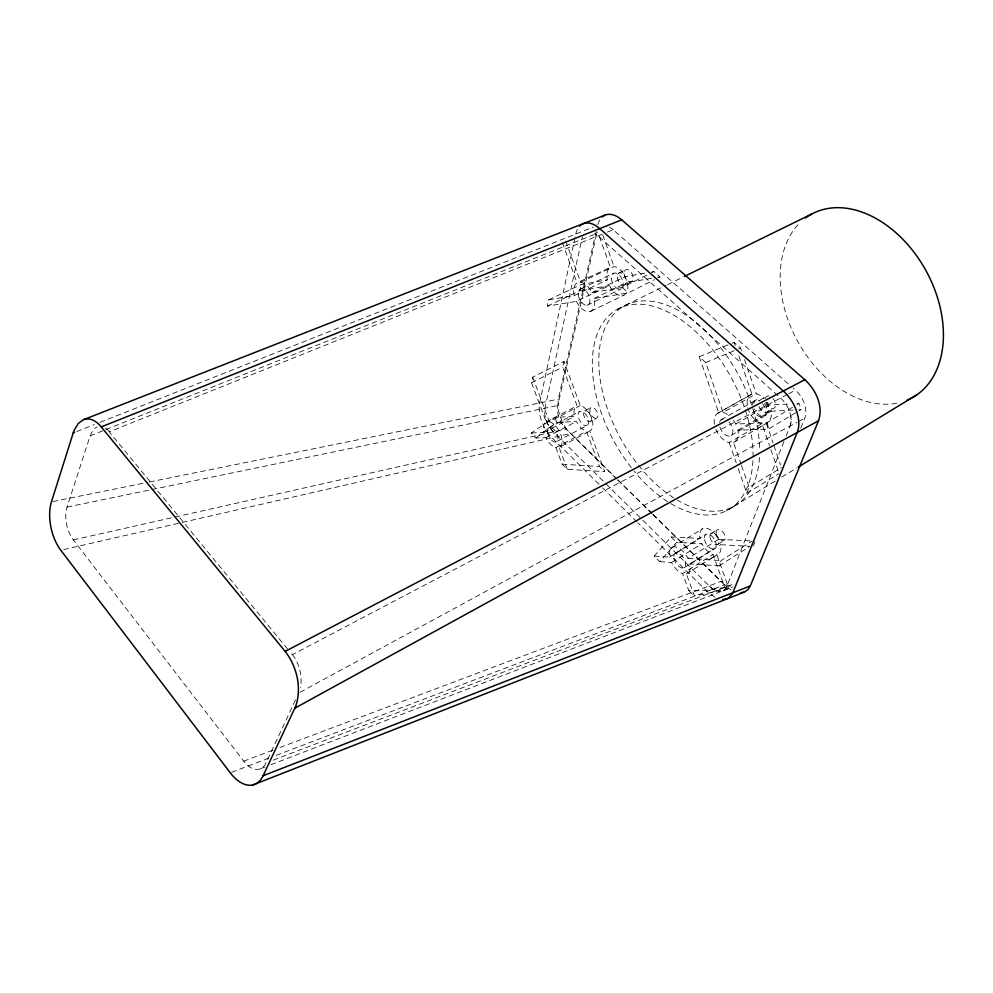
<?xml version="1.0" encoding="UTF-8"?>
<svg xmlns="http://www.w3.org/2000/svg" width="993" height="993" viewBox="0 0 993 993"><rect width="100%" height="100%" fill="white"/><g stroke="black" fill="none" stroke-linecap="round" stroke-linejoin="round"><path stroke-width="0.74" stroke-dasharray="4.96 3.72" d="M531.392 432.998L543.916 432.451A14.312 7.435 62.1 0 1 546.249 421.951L531.528 382.789L532.682 377.154L563.974 361.452L580.297 405.591A14.125 7.596 62.1 0 1 591.555 417.966A14.125 7.596 62.1 0 1 589.705 431.061L604.7 471.625L567.276 469.317L562.112 464.153L555.894 447.607A14.312 7.435 62.1 0 1 545.877 437.652L535.959 438.037L534.11 436.2A16.955 8.714 62.4 0 1 531.392 432.998A267.167 58.575 -19 0 1 537.921 428.417L554.839 417.432L574.537 416.29A14.125 7.596 62.1 0 1 577.057 405.814M651.619 278.301L627.377 282.484A15.553 9.111 65.1 0 1 622.524 295.629A15.553 9.111 65.1 0 1 609.404 285.587L576.337 301.375L547.255 306.129L548.533 299.886L581.24 284.47L607.331 279.815A15.553 9.111 65.1 0 1 610.36 267.216L598.307 233.504M575.096 237.066L539.633 402.984C537.635 415.645 543.407 428.653 552.034 437.739L601.51 486.793M105.941 429.547L596.805 233.429L557.781 405.529C556.328 414.069 560.226 422.906 566.084 429.013L616.69 478.7M546.249 421.951L577.057 405.814L562.721 367.075L563.974 361.452M547.255 306.129L579.85 290.688L581.24 284.47M596.197 231.394L558.078 400.105L558.376 410.717L562.373 422.298A24.937 13.319 62.2 0 0 567.202 429.981L616.603 478.924M597.749 224.617L599.797 219.738M295.48 699.978L266.012 762.934A26.153 15.032 71.8 0 1 243.707 761.159L73.358 539.907A23.832 12.673 77.1 0 1 67.028 507.1L90.115 435.865L104.513 430.118M719.044 565.898L750 546.311L720.633 544.723A14.932 8.391 57.8 0 1 716.847 554.764L728.75 588.129L704.67 594.062A257.783 201.418 84.2 0 1 694.268 595.577L686.386 573.855A15.156 8.217 58 0 0 689.986 563.825L719.044 565.898L721.079 560.573L752.135 540.974M738.246 468.609L746.81 493.186L749.094 487.24L781.466 467.653M783.961 441.513L726.715 586.664A20.952 11.593 57.2 0 1 719.838 591.394M786.108 436.088L790.068 426.047A21.449 13.53 59.5 0 0 790.689 415.794M753.24 546.088L754.978 541.768M800.73 428.12L804.789 418.053A21.25 13.592 59.4 0 0 795.455 390.187L793.134 388.151M749.988 540.875L718.709 539.323A14.932 8.391 57.8 0 0 705.526 528.115A14.932 8.391 57.8 0 0 700.04 538.405L671.119 536.965L654.226 556.105L659.799 561.678L676.605 542.352L701.939 543.717A14.932 8.391 57.8 0 0 713.036 554.516L724.803 587.459A19.264 10.737 57.1 0 0 728.75 588.129M535.959 438.037L539.758 434.934A170.126 36.418 -19.5 0 1 545.107 430.788L556.936 422.472L576.449 421.442A14.125 7.596 62.1 0 0 586.453 431.198L599.536 466.549L604.7 471.625M686.386 573.855L716.847 554.764M659.799 561.678L671.504 562.51A15.156 8.217 58 0 0 682.613 573.557L713.024 554.516M717.951 544.313L724.182 540.44M689.986 563.825L720.633 544.723M684.314 567.574L714.836 548.533M654.226 556.105L669.543 557.135A15.156 8.217 58 0 1 674.818 546.882A15.156 8.217 58 0 1 688.012 558.364L718.709 539.323M671.504 562.51L701.939 543.717M710.926 533.589L717.169 529.753M675.066 553.349L705.675 534.544M669.543 557.135L700.028 538.392M711.422 558.364L718.026 554.305M671.976 547.441L702.523 528.773M726.392 510.824L775.781 480.749M781.776 477.087L796.932 467.852M729.346 509.198L735.701 505.325M746.81 493.186L779.095 473.599M792.588 407.229L766.919 422.708L735.763 424.061A16.658 10.054 60 0 0 733.268 419.977M796.994 404.561L798.881 403.419A21.3 13.567 59.5 0 1 800.917 409.65L799.005 410.804M795.815 412.716L768.582 429.038L737.898 430.23A16.658 10.054 60 0 1 733.504 442.456L741.051 464.128M733.504 442.456L766.36 423.428A16.397 10.24 59.9 0 0 770.953 411.226L793.295 410.059M715.879 429.237A16.658 10.054 60 0 0 729.172 442.58L761.979 423.626L769.501 445.584M767.155 412.306L773.857 408.458M737.898 430.23L770.953 411.226M731.282 435.344L763.729 416.725M735.763 424.061L768.88 405.144L789.361 403.965M721.005 419.84L754.506 400.837M760.079 400.129L766.807 396.319M758.242 428.132L767.726 422.757M714.451 424.321A16.658 10.054 60 0 1 718.758 412.703L751.875 394.109L737.873 353.235M717.331 413.485L751.056 394.506M727.943 344.931L699.246 356.723L705.713 362.544L723.078 412.467L756.232 393.824A16.409 10.24 59.9 0 1 764.076 398.404M300.072 692.27L796.82 422.373M798.149 421.653L804.789 418.053M555.894 447.607L586.453 431.198M567.276 469.317L559.096 447.508L590.301 430.751M590.314 421.615A6.057 3.277 62.1 0 0 588.837 412.356A6.057 3.277 62.1 0 0 583.636 414.64A6.057 3.277 62.1 0 0 590.314 421.615L596.582 418.276A6.045 3.289 62.1 0 0 595.13 409.029A6.045 3.289 62.1 0 0 589.892 411.325A6.045 3.289 62.1 0 0 596.582 418.276M548.372 428.07L579.825 411.375M556.986 441.401L586.95 425.5A7.907 4.257 62.1 0 0 585.014 413.423A7.907 4.257 62.1 0 0 578.236 416.377A7.907 4.257 62.1 0 0 586.95 425.5M545.877 437.652L576.449 421.442M543.916 432.451L574.537 416.29M584.852 410.804L591.133 407.49M532.682 377.154L549.439 421.777L580.297 405.591M787.35 394.457L292.252 654.747L289.298 651.147M788.603 393.799L795.455 390.199M576.337 301.375A15.776 8.925 64.9 0 0 589.445 311.678A15.776 8.925 64.9 0 0 594.05 298.496L628.37 292.885L654.313 279.716M658.061 277.817L659.923 276.873L653.878 271.536L652.053 271.859M565.7 241.088L580.62 282.235A15.776 8.925 64.9 0 1 591.915 292.563L622.301 287.424L647.647 274.676M651.383 272.79L653.878 271.536M531.528 382.789L562.721 367.075M617.696 309.121L666.229 285.339M667.619 284.656L682.874 277.184M590.785 311.268L623.989 295.157M594.05 298.496L627.377 282.484M624.808 284.941L631.56 281.689M581.066 288.764L613.86 273.137M591.915 292.563L625.292 276.625L644.792 273.149M587.049 305.236L621.171 288.913M618.838 273.013L625.987 269.624M548.533 299.886L574.215 295.542L607.331 279.815M580.62 282.235L614.022 266.534A15.553 9.111 65.1 0 1 625.305 276.625M574.215 295.542A15.776 8.925 64.9 0 1 577.02 282.881L610.36 267.216M705.713 362.544L735.093 350.368M738.544 348.928L740.604 348.071L741.585 350.951M732.089 343.23L734.15 342.386L740.604 348.071M602.168 234.187L109.23 431.831L288.318 649.956M607.431 232.089L613.19 229.78L791.98 387.133M76.672 431.583L94.285 424.607M100.032 422.335L593.33 227.087M723.115 590.723L731.816 587.372M260.737 768.644L265.069 766.968M270.841 764.747L732.995 586.925M273.249 760.166L733.405 584.095M231.679 772.281L269.004 758.081M276.24 755.325L724.443 584.815L728.279 588.117A26.749 15.032 56.9 0 0 731.059 589.954M243.707 761.159L272.74 750.224M279.989 747.493L721.228 581.327L727.683 585.796L733.641 586.59M63.614 549.601L180.825 522.752M182.34 522.405L570.379 433.531M73.358 539.907L566.084 429.013M724.803 587.459L706.023 590.326A170.349 132.417 87.6 0 1 696.267 590.736L688.819 590.649L682.613 573.557M67.028 507.1L557.781 405.529M52.852 501.564L147.92 482.313M149.447 482.002L558.252 399.211M579.85 290.688L609.392 285.587M657.838 277.233L659.923 276.873M796.969 403.53L798.881 403.419M799.005 409.761L800.917 409.65M562.112 464.153L599.536 466.549M688.012 558.364L721.079 560.573M715.01 597.376L707.066 591.431L637.791 522.765M622.301 287.424L628.37 292.885M617.795 479.78L651.904 513.269M653.009 514.349L721.228 581.327M617.696 480.004L651.818 513.505M652.91 514.585L724.443 584.815M671.119 536.965L676.605 542.352M709.163 585.895A18.582 10.265 57.2 0 0 719.813 591.332A19.512 10.786 57.2 0 1 718.063 591.158A18.793 10.389 57.2 0 1 713.744 589.432A18.023 9.955 57.1 0 1 709.176 585.858L553.362 431.868A16.794 8.8 62.3 0 1 549.75 427.412A17.514 9.185 62.3 0 1 547.044 422.373A18.197 9.545 62.3 0 1 546.15 420.064A19.55 10.265 62.3 0 1 544.958 408.21L581.761 239.437A20.059 11.631 66.1 0 1 582.581 236.88M602.602 487.886L636.687 521.673M688.819 590.649L690.917 592.734A18.209 9.88 57.4 0 0 694.268 595.564M562.348 242.503L577.02 282.881M602.788 235.056L614.022 266.534M699.246 356.723L718.758 412.703M729.172 442.58L736.235 462.825M741.548 465.568L749.094 487.24M744.527 359.578L756.232 393.824M766.36 423.428L773.001 442.853M773.944 445.621L780.535 464.91M734.15 342.386L735.267 345.638M770.928 449.742L778.735 472.569M549.439 421.777A14.312 7.435 62.1 0 1 560.722 434.375A14.312 7.435 62.1 0 1 559.096 447.508M556.924 422.472A17.961 9.508 62.3 0 1 554.851 417.432M723.078 412.467A16.658 10.054 60 0 1 730.054 416.39M766.919 422.708A21.672 13.368 59.6 0 1 768.582 429.038M728.899 421.888A9.334 5.635 60 0 1 730.786 435.679A9.334 5.635 60 0 1 719.838 426.953M719.602 422.31A9.334 5.635 60 0 1 725.809 419.617M790.068 425.997A21.374 13.48 59.5 0 0 780.597 398.007L598.047 235.85A19.984 11.593 66.1 0 0 594.683 233.442M90.313 436.101A25.247 13.828 78.4 0 1 97.016 427.015M105.543 428.182A25.247 13.828 78.4 0 1 109.317 431.533M292.389 654.461A27.643 16.546 72.9 0 1 300.358 687.528M575.754 234.063A29.48 17.092 66.1 0 1 578.993 226.838M553.362 431.905A17.315 9.086 62.3 0 1 546.175 420.064M761.979 423.614A16.409 10.24 59.9 0 1 748.263 409.352A16.409 10.24 59.9 0 1 751.875 394.109M767.117 402.103A16.409 10.24 59.9 0 1 768.88 405.144M762.537 403.692A9.185 5.735 59.9 0 1 763.977 416.576A9.185 5.735 59.9 0 1 753.352 409.985M752.384 404.995A9.185 5.735 59.9 0 1 758.9 400.874M764.486 403.642A9.185 5.735 59.9 0 1 764.995 416.005A9.185 5.735 59.9 0 1 754.593 408.942M753.861 403.232A9.185 5.735 59.9 0 1 759.422 399.794M631.287 467.629A114.58 66.705 61.2 0 1 632.901 304.441A114.58 66.705 61.2 0 1 753.091 454.434A114.58 66.705 61.2 0 1 633.981 470.98M596.818 233.429A19.872 11.693 66.2 0 1 597.19 232.064M609.392 227.161A19.872 11.693 66.2 0 1 613.19 229.768M759.459 457.425A114.232 66.965 61.2 0 1 677.524 500.211M673.738 497.89A114.232 66.965 61.2 0 1 598.878 356.983A114.232 66.965 61.2 0 1 680.813 311.839A114.232 66.965 61.2 0 1 759.645 450.561M772.988 398.478A7.013 4.431 59.9 0 1 773.646 408.57A7.013 4.431 59.9 0 1 765.429 402.004M765.318 398.478A7.013 4.431 59.9 0 1 769.153 395.996M766.261 402.314A7.038 4.419 59.9 0 1 766.944 412.418A7.038 4.419 59.9 0 1 758.726 405.814M759.136 401.035A7.038 4.419 59.9 0 1 759.719 400.378M896.778 403.22A104.687 73.246 61.2 0 1 796.87 339.867A104.687 73.246 61.2 0 1 799.936 222.742M673.962 558.438A8.49 4.605 58 0 0 683.916 567.797A8.49 4.605 58 0 0 681.26 555.112A8.49 4.605 58 0 0 673.962 558.438M547.577 432.576A8.018 4.158 62.1 0 0 556.291 441.885A8.018 4.158 62.1 0 0 554.206 429.708A8.018 4.158 62.1 0 0 547.577 432.576M578.236 294.362A8.838 5.002 64.9 0 0 587.558 305.112A8.838 5.002 64.9 0 0 586.441 291.508A8.838 5.002 64.9 0 0 578.236 294.362M704.484 539.621A8.366 4.704 57.8 0 0 714.426 548.769A8.366 4.704 57.8 0 0 711.919 536.195A8.366 4.704 57.8 0 0 704.484 539.621M611.427 278.599A8.714 5.102 65.1 0 0 620.699 289.137A8.714 5.102 65.1 0 0 619.781 275.657A8.714 5.102 65.1 0 0 611.427 278.599M716.226 533.651A6.392 3.637 57.7 0 0 723.86 540.614A6.392 3.637 57.7 0 0 721.961 530.982A6.392 3.637 57.7 0 0 716.226 533.651M709.995 537.498A6.417 3.624 57.8 0 0 717.641 544.499A6.417 3.624 57.8 0 0 715.717 534.842A6.417 3.624 57.8 0 0 709.995 537.498M624.076 273.82A6.653 3.947 65.2 0 0 631.2 281.851A6.653 3.947 65.2 0 0 630.53 271.523A6.653 3.947 65.2 0 0 624.076 273.82M617.311 277.035A6.678 3.922 65.2 0 0 624.436 285.103A6.678 3.922 65.2 0 0 623.741 274.763A6.678 3.922 65.2 0 0 617.311 277.035"/><path stroke-width="1.49" d="M73.221 432.948L51.437 501.85A35.289 18.606 77.1 0 0 60.796 550.246L230.277 772.815A38.727 22.094 71.9 0 0 263.133 775.719L750.286 585.957L818.517 420.771C823.607 406.05 815.812 389.666 804.851 379.723L621.717 219.85C617.361 216.015 611.142 212.837 605.283 215.009L83.35 419.741L78.211 423.552L74.276 430.056A27.159 14.721 78.5 0 0 73.494 432.104L73.221 432.948L74.599 432.402M750.286 585.957L747.928 589.681L744.465 592.039L253.19 784.83M263.133 775.719L295.219 707.339A29.927 17.824 72.7 0 0 296.113 705.055C301.698 686.883 296.708 666.216 285.165 651.383L101.224 426.891C97.19 421.777 90.4 417.11 83.673 419.617M602.118 216.958L605.283 215.009M798.26 467.045L917.284 394.531M294.834 708.17L818.517 420.771M285.165 651.383L804.851 379.723M684.264 276.501L811.84 213.979M101.224 426.891L621.717 219.85M744.365 592.076L740.443 592.796M722.693 599.586L728.241 598.307L732.536 593.553L797.218 432.451A31.528 19.885 59.5 0 0 783.266 390.994L599.685 228.613A29.48 17.092 66.1 0 0 579.577 226.181M805.534 217.963A104.687 73.246 61.2 0 1 925.65 270.071A104.687 73.246 61.2 0 1 906.919 400.229"/></g></svg>
